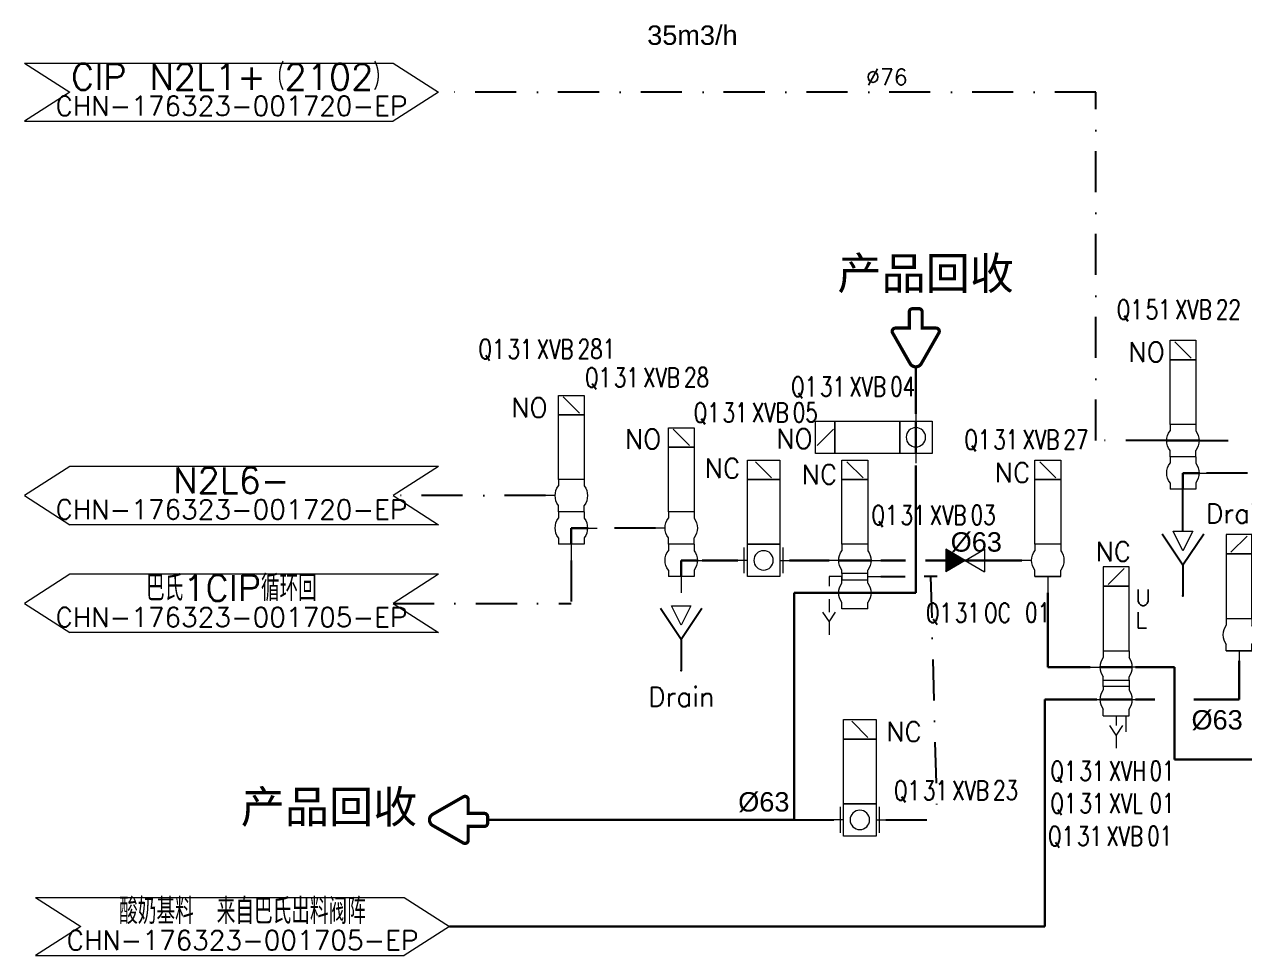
# Model space of a CAD drawing. Header units: inches. Extents: x 14562 to 16152, y 23695 to 24906.
# Drawn here: x 14562.5 to 14751.1, y 24360.6 to 24504.5 of the extents above; entities that cross this region are included whole.
import ezdxf
from ezdxf.enums import TextEntityAlignment as Align

# ---------------------------------------------------------------- set-up
doc = ezdxf.new("R2010")
doc.units = ezdxf.units.IN
doc.header["$MEASUREMENT"] = 0
doc.linetypes.add('ACAD_ISO02W100', pattern=[15, 12, -3])
doc.linetypes.add('DASHDOT2', pattern=[12.7, 6.35, -3.175, 0, -3.175])
for name, color, linetype, lineweight in [('19 Pipe Process', 30, 'Continuous', 30), ('31 Equipment', 7, 'Continuous', 9), ('43 TXT Chinese', 7, 'Continuous', 9)]:
    doc.layers.add(name, color=color, linetype=linetype, lineweight=lineweight)
for name, color, linetype in [('DIAMETRE', 7, 'Continuous'), ('MATERIEL-DIVERS', 7, 'Continuous'), ('POMPES-PROCESS', 7, 'Continuous'), ('REPERES', 7, 'Continuous'), ('techn-data', 7, 'Continuous'), ('TEXTES', 7, 'Continuous'), ('TUYAUTERIE-EGOUT', 32, 'Continuous'), ('TUYAUTERIE-NEP', 4, 'DASHDOT2'), ('VANNES', 7, 'Continuous')]:
    doc.layers.add(name, color=color, linetype=linetype)
doc.layers.get('REPERES').off()
doc.styles.add('ROMANS', font='ROMANS.SHX')
doc.styles.get("Standard").update_dxf_attribs({"font": 'arial.ttf'})
doc.styles.add('USER1', font='TXT.SHX', dxfattribs={"bigfont": 'gbcbig.shx'})

# ---------------------------------------------------------------- blocks, each defined once
blk = doc.blocks.new('EGOUT')
at = {"color": 7}
for p, q in [((-3.2, 9.61), (0, 4.81)), ((0, 4.81), (3.2, 9.61)), ((0, 4.81), (0, 0))]:
    blk.add_line(p, q, dxfattribs=at)
at = {"color": 7, "extrusion": (0, -1, 0)}
blk.add_point((0, 0), dxfattribs=at)
at = {"layer": 'POMPES-PROCESS', "style": 'ROMANS'}
blk.add_attdef('EGOUT', text='', height=3, dxfattribs=at).set_placement((0, -4), align=Align.MIDDLE)
blk = doc.blocks.new('APV-VLV-SSEAT-SW44-4')
at = {"layer": '31 Equipment', "ltscale": 38}
for p, q in [((1.25, 20.25), (-1.25, 17.75)), ((-2, 7.5), (-2, 6.5)), ((2, 7.5), (2, 6.5)), ((-4, 5), (-2.5, 5)), ((-2, 2.5), (-2, 3.5)), ((-2, 2.5), (2, 2.5)), ((-2, 2.5), (-2, 1.5)), ((2, 2.5), (2, 3.5)), ((2, 2.5), (2, 1.5)), ((-2.5, 0), (-4, 0)), ((-2, -1.5), (-2, -2.5)), ((2, -1.5), (2, -2.5)), ((-2, -2.5), (2, -2.5)), ((0, -2.5), (0, -5))]:
    blk.add_line(p, q, dxfattribs=at)
at = {"layer": '31 Equipment', "lineweight": 30}
for p, q in [((-2.5, 5), (2.5, 5)), ((-2.5, 0), (0, 0)), ((0, 0), (0, -2.5))]:
    blk.add_line(p, q, dxfattribs=at)
at = {"layer": '31 Equipment'}
blk.add_line((2.5, 5), (4, 5), dxfattribs=at)
at = {"layer": '31 Equipment', "ltscale": 38}
for points in [[(-2, 17.5), (2, 17.5), (2, 20.5), (-2, 20.5)], [(-2, 7.5), (2, 7.5), (2, 17.5), (-2, 17.5)]]:
    blk.add_lwpolyline(points, close=True, dxfattribs=at)
for centre, start, end in [((0, 5), 143.1301, 216.8699), ((0, 5), 323.1301, 36.8699), ((0, 0), 143.1301, 216.8699), ((0, 0), 323.1301, 36.8699)]:
    blk.add_arc(centre, 2.5, start, end, dxfattribs=at)
blk = doc.blocks.new('APV-SIGN-ARW-FLOW-1')
at = {"layer": '31 Equipment'}
for p, q in [((-1.5, -1.5), (-1.5, 1.5)), ((-1.5, 1.5), (1.5, 0)), ((1.5, 0), (-1.5, -1.5))]:
    blk.add_line(p, q, dxfattribs=at)
blk = doc.blocks.new('APV-VLV-SSEAT-SW41-3')
at = {"layer": '31 Equipment', "ltscale": 38}
for p, q in [((1.25, 15.25), (-1.25, 12.75)), ((-2, 2.5), (-2, 1.5)), ((2, 2.5), (2, 1.5)), ((2.5, 0), (4, 0)), ((-2, -2.5), (-2, -1.5)), ((2, -2.5), (2, -1.5)), ((2, -2.5), (-2, -2.5)), ((-2, -2.5), (2, -2.5)), ((0, -2.5), (0, -5))]:
    blk.add_line(p, q, dxfattribs=at)
for points in [[(-2, 12.5), (2, 12.5), (2, 15.5), (-2, 15.5)], [(-2, 2.5), (2, 2.5), (2, 12.5), (-2, 12.5)]]:
    blk.add_lwpolyline(points, close=True, dxfattribs=at)
for start, end in [(143.1301, 216.8699), (323.1301, 36.8699)]:
    blk.add_arc((0, 0), 2.5, start, end, dxfattribs=at)
blk = doc.blocks.new('APV-VLV-SSEAT-SW43-41')
at = {"layer": '31 Equipment', "ltscale": 38}
for p, q in [((1.25, 20.25), (-1.25, 17.75)), ((-2, 7.5), (-2, 6.5)), ((2, 7.5), (2, 6.5)), ((2.5, 5), (4, 5)), ((-2, 2.5), (-2, 3.5)), ((-2, 2.5), (2, 2.5)), ((-2, 2.5), (-2, 1.5)), ((2, 2.5), (2, 3.5)), ((2, 2.5), (2, 1.5)), ((-2.5, 0), (-4, 0)), ((-2, -1.5), (-2, -2.5)), ((2, -1.5), (2, -2.5)), ((-2, -2.5), (2, -2.5)), ((0, -2.5), (0, -5))]:
    blk.add_line(p, q, dxfattribs=at)
at = {"layer": '31 Equipment', "lineweight": 30}
for p, q in [((0, 0), (-2.5, 0)), ((0, -2.5), (0, 0))]:
    blk.add_line(p, q, dxfattribs=at)
at = {"layer": '31 Equipment', "ltscale": 38}
for points in [[(-2, 17.5), (2, 17.5), (2, 20.5), (-2, 20.5)], [(-2, 7.5), (2, 7.5), (2, 17.5), (-2, 17.5)]]:
    blk.add_lwpolyline(points, close=True, dxfattribs=at)
for centre, start, end in [((0, 5), 143.1301, 216.8699), ((0, 5), 323.1301, 36.8699), ((0, 0), 143.1301, 216.8699), ((0, 0), 323.1301, 36.8699)]:
    blk.add_arc(centre, 2.5, start, end, dxfattribs=at)
blk = doc.blocks.new('APV-SIGN-ARW-DWG-1')
at = {"layer": '31 Equipment'}
for p, q in [((-32, 4.49), (25, 4.49)), ((-32, 4.49), (-25, 0)), ((25, 4.49), (32, 0)), ((-25, 0), (-32, -4.49)), ((32, 0), (25, -4.49)), ((-32, -4.49), (25, -4.49))]:
    blk.add_line(p, q, dxfattribs=at)
at = {"layer": '31 Equipment', "style": 'ROMANS', "width": 0.8}
for tag, p in [('TEXT1', (0, 0.37)), ('TEXT2', (0, -3.63))]:
    blk.add_attdef(tag, text='', height=3, dxfattribs=at).set_placement(p, align=Align.CENTER)
blk = doc.blocks.new('APV-VLV-DSEAT-DA34-3')
at = {"layer": '31 Equipment', "ltscale": 38}
for p, q in [((1.25, 20.25), (-1.25, 17.75)), ((-2, 7.5), (-2, 6.5)), ((2, 7.5), (2, 6.5)), ((-4, 5), (-2.5, 5)), ((4, 5), (2.5, 5)), ((-2, 3), (-2, 3.5)), ((-2, 2), (-2, 1.5)), ((2, 3), (2, 3.5)), ((2, 2), (2, 1.5)), ((-4, 0), (-2.5, 0)), ((-2, -2.5), (-2, -1.5)), ((2, -2.5), (2, -1.5)), ((2.5, 0), (4, 0)), ((-2, -2.5), (2, -2.5)), ((0, -2.5), (0, -4)), ((1.5, -2.5), (1.5, -5)), ((0, -5.5), (-1, -4)), ((1, -4), (0, -5.5)), ((0, -5.5), (0, -7.5))]:
    blk.add_line(p, q, dxfattribs=at)
at = {"layer": '31 Equipment', "lineweight": 30}
for p, q in [((-2.5, 5), (2.5, 5)), ((-2.5, 0), (2.5, 0))]:
    blk.add_line(p, q, dxfattribs=at)
at = {"layer": '31 Equipment', "ltscale": 38}
for points in [[(-2, 17.5), (2, 17.5), (2, 20.5), (-2, 20.5)], [(-2, 7.5), (2, 7.5), (2, 17.5), (-2, 17.5)], [(-2, 3), (2, 3), (2, 2), (-2, 2)]]:
    blk.add_lwpolyline(points, close=True, dxfattribs=at)
for centre, start, end in [((0, 5), 143.1301, 216.8699), ((0, 5), 323.1301, 36.8699), ((0, 0), 143.1301, 216.8699), ((0, 0), 323.1301, 36.8699)]:
    blk.add_arc(centre, 2.5, start, end, dxfattribs=at)
at = {"layer": '31 Equipment', "style": 'ROMANS', "flags": 8}
for tag, p in [('U', (3, 14.5)), ('L', (3, 11))]:
    blk.add_attdef(tag, p, '', height=2.5, dxfattribs=at)
blk = doc.blocks.new('REPNORM1')
at = {"layer": 'TEXTES', "style": 'ROMANS', "width": 0.75}
for tag, p in [('ZONE', (-9.75, -1.25)), ('SOUSZONE', (-5.25, -1.25)), ('ELEMENT', (-0.75, -1.25)), ('NUM', (5.59, -1.22))]:
    blk.add_attdef(tag, p, '', height=3, dxfattribs=at)
blk = doc.blocks.new('APV-VLV-DSEAT-SDE44-3')
at = {"layer": '31 Equipment', "ltscale": 38}
for p, q in [((1.25, 20.25), (-1.25, 17.75)), ((-2, 7.5), (-2, 6.5)), ((2, 7.5), (2, 6.5)), ((-2.5, 5), (-4, 5)), ((2.5, 5), (4, 5)), ((-2, 2.5), (-4, 2.5)), ((2, 2.5), (4, 2.5)), ((4, 2.5), (4, 1)), ((-2.5, 0), (-4, 0)), ((2.5, 0), (4, 0)), ((-2, -2.5), (-2, -1.5)), ((2, -2.5), (2, -1.5)), ((4, -1), (4, -3)), ((4, -4.5), (3, -3)), ((5, -3), (4, -4.5)), ((4, -4.5), (4, -6.5))]:
    blk.add_line(p, q, dxfattribs=at)
at = {"layer": '31 Equipment', "lineweight": 30}
for p, q in [((2.5, 5), (-2.5, 5)), ((2.5, 0), (-2.5, 0))]:
    blk.add_line(p, q, dxfattribs=at)
at = {"layer": '31 Equipment'}
for p, q in [((-2, 3), (-2, 3.5)), ((-2, 1.5), (-2, 2.5)), ((2, 3), (2, 3.5)), ((2, 1.5), (2, 2.5)), ((-2, -2.5), (2, -2.5))]:
    blk.add_line(p, q, dxfattribs=at)
at = {"layer": '31 Equipment', "ltscale": 38}
for points in [[(-2, 17.5), (2, 17.5), (2, 20.5), (-2, 20.5)], [(-2, 7.5), (2, 7.5), (2, 17.5), (-2, 17.5)], [(-2, 3), (2, 3), (2, 2), (-2, 2)]]:
    blk.add_lwpolyline(points, close=True, dxfattribs=at)
for centre, start, end in [((0, 5), 143.1301, 216.8699), ((0, 5), 323.1301, 36.8699), ((0, 0), 143.1301, 216.8699), ((0, 0), 323.1301, 36.8699)]:
    blk.add_arc(centre, 2.5, start, end, dxfattribs=at)
blk = doc.blocks.new('APV-SIGN-ARW-PROD-1')
at = {"layer": '31 Equipment', "const_width": 0.5}
blk.add_lwpolyline([(-4.5, 0.5), (-4.5, -0.5, 0.414214), (-4, -1), (-1.5, -1), (-1.5, -3.14, 0.575867), (-0.75, -3.57), (3.98, -0.87, 0.580323), (3.98, 0.87), (-0.75, 3.57, 0.575867), (-1.5, 3.14), (-1.5, 1), (-4, 1, 0.414214)], format="xyb", close=True, dxfattribs=at)
blk = doc.blocks.new('APV-VLV-BFLY-SVS-3')
at = {"layer": '31 Equipment', "ltscale": 38}
for p, q in [((1.25, 15.25), (-1.25, 12.75)), ((2.5, 2.5), (-2.5, 2.5)), ((-2.5, 2.5), (-2.5, -2.5)), ((2.5, -2.5), (2.5, 2.5)), ((-2.5, 0), (-4, 0)), ((2.5, 0), (4, 0)), ((-2.5, -2.5), (2.5, -2.5))]:
    blk.add_line(p, q, dxfattribs=at)
at = {"layer": '31 Equipment'}
for p, q in [((-3, 2), (-3, -2)), ((3, -2), (3, 2))]:
    blk.add_line(p, q, dxfattribs=at)
at = {"layer": '31 Equipment', "ltscale": 38}
for points in [[(-2.5, 12.5), (2.5, 12.5), (2.5, 15.5), (-2.5, 15.5)], [(-2.5, 2.5), (2.5, 2.5), (2.5, 12.5), (-2.5, 12.5)]]:
    blk.add_lwpolyline(points, close=True, dxfattribs=at)
blk.add_circle((0, 0), 1.5, dxfattribs=at)
blk = doc.blocks.new('APV-FCE-NRV-GEN-1')
at = {"layer": '31 Equipment'}
h = blk.add_hatch(dxfattribs=at)
h.set_pattern_fill('ANSI31', color=256, scale=0.01, style=0)
h.set_pattern_definition([(45, (0, 0), (-0.02245064, 0.02245064), [])])
h.paths.add_polyline_path([(3, 1.75), (3, -1.75), (0, 0)])
at = {"layer": '31 Equipment', "linetype": 'ACAD_ISO02W100', "ltscale": 38}
for p, q in [((-3, 0), (-5, 0)), ((0, 0), (-3, 1.75)), ((-3, 1.75), (-3, -1.75)), ((0, 0), (-3, -1.75)), ((0, 0), (3, 1.75)), ((0, 0), (3, -1.75)), ((3, 1.75), (3, -1.75)), ((3, 0), (5, 0))]:
    blk.add_line(p, q, dxfattribs=at)
blk = doc.blocks.new('APV-VLV-BFLY-SV-4')
at = {"layer": '31 Equipment', "ltscale": 38}
for p, q in [((1.25, 15.25), (-1.25, 12.75)), ((2.5, 2.5), (-2.5, 2.5)), ((-2.5, 2.5), (-2.5, -2.5)), ((2.5, -2.5), (2.5, 2.5)), ((-2.5, -2.5), (2.5, -2.5))]:
    blk.add_line(p, q, dxfattribs=at)
at = {"layer": '31 Equipment'}
for p, q in [((-4, 0), (-2.5, 0)), ((2.5, 0), (4, 0))]:
    blk.add_line(p, q, dxfattribs=at)
at = {"layer": '31 Equipment', "lineweight": 30}
blk.add_line((-2.5, 0), (2.5, 0), dxfattribs=at)
at = {"layer": '31 Equipment', "ltscale": 38}
for points in [[(-2.5, 12.5), (2.5, 12.5), (2.5, 15.5), (-2.5, 15.5)], [(-2.5, 2.5), (2.5, 2.5), (2.5, 12.5), (-2.5, 12.5)]]:
    blk.add_lwpolyline(points, close=True, dxfattribs=at)
blk.add_circle((0, 0), 1.5, dxfattribs=at)

msp = doc.modelspace()

# ---------------------------------------------------------------- linework, layer by layer
at = {"layer": '19 Pipe Process'}
for p, q in [((14700.3, 24451.59), (14700.3, 24444.29)), ((14700.3, 24436.29), (14700.3, 24416.63)), ((14672.76, 24421.64), (14667.29, 24421.64)), ((14686.88, 24421.63), (14680.76, 24421.64)), ((14694.88, 24421.63), (14698.72, 24421.63)), ((14701.8, 24421.64), (14716.69, 24421.64)), ((14700.3, 24416.63), (14681.47, 24416.63)), ((14681.47, 24381.54), (14681.47, 24416.63)), ((14720.69, 24416.64), (14720.69, 24405.14)), ((14750.26, 24400.14), (14750.26, 24406.14)), ((14720.69, 24405.14), (14727.26, 24405.14)), ((14734.26, 24405.14), (14740.26, 24405.14)), ((14740.26, 24390.85), (14740.26, 24405.14)), ((14720.26, 24400.14), (14728.26, 24400.14)), ((14720.26, 24365.07), (14720.26, 24400.14)), ((14734.26, 24400.14), (14737.26, 24400.14)), ((14743.26, 24400.14), (14750.26, 24400.14)), ((14740.26, 24390.85), (14863.24, 24390.85)), ((14681.47, 24381.54), (14634.1, 24381.54)), ((14720.26, 24365.07), (14628.21, 24365.07))]:
    msp.add_line(p, q, dxfattribs=at)
at = {"layer": 'TUYAUTERIE-EGOUT'}
msp.add_line((14741.59, 24426.14), (14741.59, 24432.64), dxfattribs=at)
at = {"layer": 'TUYAUTERIE-NEP'}
for p, q in [((14728.13, 24493.99), (14626.5, 24493.99)), ((14728.13, 24440.14), (14728.13, 24493.99)), ((14739.09, 24440.14), (14728.13, 24440.14)), ((14744.09, 24440.14), (14748.59, 24440.14)), ((14751.59, 24435.14), (14744.59, 24435.14)), ((14694.88, 24419.13), (14698.63, 24419.13)), ((14703.57, 24419.13), (14701.59, 24419.13)), ((14702.58, 24419.13), (14703.57, 24381.54)), ((14681.47, 24381.54), (14687.64, 24381.54)), ((14695.64, 24381.54), (14703.57, 24381.54))]:
    msp.add_line(p, q, dxfattribs=at)
for points in [[(14643.04, 24431.64), (14619.5, 24431.64)], [(14660.04, 24426.64), (14651.04, 24426.64)], [(14647.04, 24421.64), (14647.04, 24415)], [(14619.5, 24415), (14647.04, 24415)]]:
    msp.add_lwpolyline(points, dxfattribs=at)

# ---------------------------------------------------------------- block references
at = {"xscale": -1, "rotation": 90}
msp.add_blockref('APV-VLV-BFLY-SV-4', (14700.3, 24440.66), dxfattribs=at)
at = {"layer": '31 Equipment', "xscale": -1, "rotation": 90}
msp.add_blockref('APV-SIGN-ARW-PROD-1', (14700.28, 24456.03), dxfattribs=at)
at = {"layer": '31 Equipment', "xscale": -1}
for name, p in [('APV-VLV-DSEAT-SDE44-3', (14690.88, 24416.63)), ('APV-SIGN-ARW-PROD-1', (14629.6, 24381.54))]:
    msp.add_blockref(name, p, dxfattribs=at)
at = {"layer": 'MATERIEL-DIVERS'}
ref = msp.add_blockref('APV-SIGN-ARW-DWG-1', (14594.5, 24493.99), dxfattribs=at)
ref.add_attrib('TEXT1', 'CIP N2L1+（2102）', dxfattribs={"layer": '31 Equipment', "height": 4, "style": 'USER1'}).set_placement((14594.5, 24494.36), align=Align.CENTER)
ref.add_attrib('TEXT2', 'CHN-176323-001720-EP', dxfattribs={"layer": '31 Equipment', "height": 3, "style": 'USER1'}).set_placement((14594.5, 24490.36), align=Align.CENTER)
ref = msp.add_blockref('APV-SIGN-ARW-DWG-1', (14594.5, 24431.64), dxfattribs=dict(at, xscale=-1))
ref.add_attrib('TEXT1', 'N2L6-', dxfattribs={"layer": '31 Equipment', "height": 4, "style": 'USER1'}).set_placement((14594.5, 24432.01), align=Align.CENTER)
ref.add_attrib('TEXT2', 'CHN-176323-001720-EP', dxfattribs={"layer": '31 Equipment', "height": 3, "style": 'USER1'}).set_placement((14594.5, 24428.01), align=Align.CENTER)
ref = msp.add_blockref('EGOUT', (14741.59, 24416.14), dxfattribs=at)
ref.add_attrib('EGOUT', 'Drain', dxfattribs={"layer": 'POMPES-PROCESS', "height": 3, "style": 'ROMANS'}).set_placement((14750.27, 24428.96), align=Align.MIDDLE)
at = {"layer": 'MATERIEL-DIVERS', "rotation": 270}
for p in [(14741.59, 24424.64), (14664.04, 24413.14)]:
    msp.add_blockref('APV-SIGN-ARW-FLOW-1', p, dxfattribs=at)
at = {"layer": 'MATERIEL-DIVERS', "xscale": -1}
msp.add_blockref('APV-FCE-NRV-GEN-1', (14707.93, 24421.64), dxfattribs=at)
at = {"layer": 'MATERIEL-DIVERS'}
ref = msp.add_blockref('APV-SIGN-ARW-DWG-1', (14594.5, 24415), dxfattribs=dict(at, xscale=-1))
ref.add_attrib('TEXT1', '巴氏1CIP循环回', dxfattribs={"layer": '31 Equipment', "height": 4, "style": 'USER1'}).set_placement((14594.5, 24415.37), align=Align.CENTER)
ref.add_attrib('TEXT2', 'CHN-176323-001705-EP', dxfattribs={"layer": '31 Equipment', "height": 3, "style": 'USER1'}).set_placement((14594.5, 24411.37), align=Align.CENTER)
msp.add_blockref('EGOUT', (14664.04, 24404.64), dxfattribs=at).add_auto_attribs({'EGOUT': 'Drain'})
ref = msp.add_blockref('APV-SIGN-ARW-DWG-1', (14596.21, 24365.07), dxfattribs=at)
ref.add_attrib('TEXT1', '酸奶基料 来自巴氏出料阀阵', dxfattribs={"layer": '31 Equipment', "height": 4, "style": 'USER1'}).set_placement((14596.21, 24365.44), align=Align.CENTER)
ref.add_attrib('TEXT2', 'CHN-176323-001705-EP', dxfattribs={"layer": '31 Equipment', "height": 3, "style": 'USER1'}).set_placement((14596.21, 24361.44), align=Align.CENTER)
at = {"layer": 'REPERES'}
for p, values in [((14741.09, 24460.14), {'ZONE': 'Q1', 'SOUSZONE': '51', 'ELEMENT': 'XVB', 'NUM': '22'}), ((14642.43, 24454.04), {'ZONE': 'Q1', 'SOUSZONE': '31', 'ELEMENT': 'XVB', 'NUM': '281'}), ((14658.88, 24449.65), {'ZONE': 'Q1', 'SOUSZONE': '31', 'ELEMENT': 'XVB', 'NUM': '28'}), ((14690.74, 24448.23), {'ZONE': 'Q1', 'SOUSZONE': '31', 'ELEMENT': 'XVB', 'NUM': '04'}), ((14675.68, 24444.22), {'ZONE': 'Q1', 'SOUSZONE': '31', 'ELEMENT': 'XVB', 'NUM': '05'}), ((14717.52, 24440.05), {'ZONE': 'Q1', 'SOUSZONE': '31', 'ELEMENT': 'XVB', 'NUM': '27'}), ((14703.18, 24428.37), {'ZONE': 'Q1', 'SOUSZONE': '31', 'ELEMENT': 'XVB', 'NUM': '03'}), ((14711.59, 24413.29), {'ZONE': 'Q1', 'SOUSZONE': '31', 'ELEMENT': 'OC', 'NUM': '01'}), ((14730.83, 24388.85), {'ZONE': 'Q1', 'SOUSZONE': '31', 'ELEMENT': 'XVH', 'NUM': '01'}), ((14706.65, 24385.84), {'ZONE': 'Q1', 'SOUSZONE': '31', 'ELEMENT': 'XVB', 'NUM': '23'}), ((14730.47, 24378.79), {'ZONE': 'Q1', 'SOUSZONE': '31', 'ELEMENT': 'XVB', 'NUM': '01'})]:
    msp.add_blockref('REPNORM1', p, dxfattribs=at).add_auto_attribs(values)
at = {"layer": 'REPERES', "rotation": 7.601981207739284e-05}
msp.add_blockref('REPNORM1', (14730.83, 24383.85), dxfattribs=at).add_auto_attribs({'ZONE': 'Q1', 'SOUSZONE': '31', 'ELEMENT': 'XVL', 'NUM': '01'})
at = {"layer": 'VANNES', "xscale": -1}
for name, p in [('APV-VLV-SSEAT-SW44-4', (14741.59, 24435.14)), ('APV-VLV-SSEAT-SW43-41', (14647.04, 24426.64)), ('APV-VLV-SSEAT-SW43-41', (14664.04, 24421.64)), ('APV-VLV-BFLY-SVS-3', (14676.76, 24421.64)), ('APV-VLV-SSEAT-SW41-3', (14720.69, 24421.64)), ('APV-VLV-BFLY-SVS-3', (14691.64, 24381.54))]:
    msp.add_blockref(name, p, dxfattribs=at)
at = {"layer": 'VANNES'}
msp.add_blockref('APV-VLV-SSEAT-SW41-3', (14750.26, 24410.14), dxfattribs=at)
msp.add_blockref('APV-VLV-DSEAT-DA34-3', (14731.26, 24400.14), dxfattribs=at).add_auto_attribs({'U': 'U', 'L': 'L'})

# ---------------------------------------------------------------- texts
at = {"layer": '43 TXT Chinese', "char_height": 5, "width": 28.4552, "attachment_point": 3}
for insert in [(14715.45, 24468.51), (14623.22, 24386.07)]:
    msp.add_mtext('{\\fKaiTi|b0|i0|c134|p49;产品回收}', dxfattribs=dict(at, insert=insert))
at = {"layer": 'DIAMETRE'}
for s, p in [('35m3/h', (14658.77, 24501.29)), ('%%C63', (14705.68, 24422.99)), ('%%C63', (14742.91, 24395.5)), ('%%C63', (14672.84, 24382.83))]:
    msp.add_text(s, height=3, dxfattribs=at).set_placement(p)
at = {"layer": 'techn-data', "style": 'ROMANS'}
msp.add_text('%%C76', height=2.5, dxfattribs=at).set_placement((14695.83, 24496.33), align=Align.MIDDLE_CENTER)
at = {"layer": 'TEXTES', "style": 'ROMANS'}
for s, p in [('NO', (14733.13, 24452.34)), ('NO', (14637.73, 24443.75)), ('NO', (14655.3, 24438.9)), ('NO', (14678.69, 24438.94)), ('NC', (14667.64, 24434.37)), ('NC', (14682.63, 24433.42)), ('NC', (14712.48, 24433.71)), ('NC', (14728.05, 24421.51)), ('NC', (14695.7, 24393.69))]:
    msp.add_text(s, height=3, dxfattribs=at).set_placement(p)

doc.saveas('drawing.dxf')
